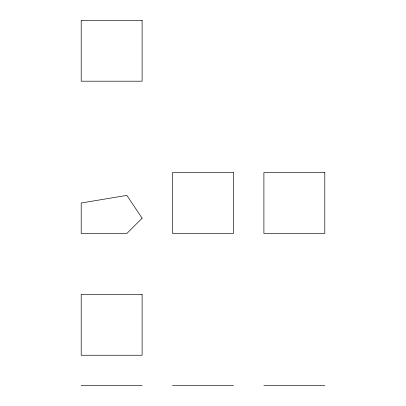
<?xml version="1.0" encoding="UTF-8"?>
<svg xmlns="http://www.w3.org/2000/svg" width="406" height="406" viewBox="0 0 406 406"><rect width="100%" height="100%" fill="white"/><g stroke="black" fill="none" stroke-linecap="round" stroke-linejoin="round"><path stroke-width="0.61" d="M81.2 385.7L142.1 385.7M172.55 385.7L233.45 385.7M263.9 385.7L324.8 385.7M142.1 218.225L126.875 233.45L81.2 233.45L81.2 203L126.875 195.387L142.1 218.225M142.1 20.3L81.2 20.3L81.2 81.2L142.1 81.2L142.1 20.3M233.45 172.55L172.55 172.55L172.55 233.45L233.45 233.45L233.45 172.55M324.8 172.55L263.9 172.55L263.9 233.45L324.8 233.45L324.8 172.55M142.1 294.35L81.2 294.35L81.2 355.25L142.1 355.25L142.1 294.35"/></g></svg>
